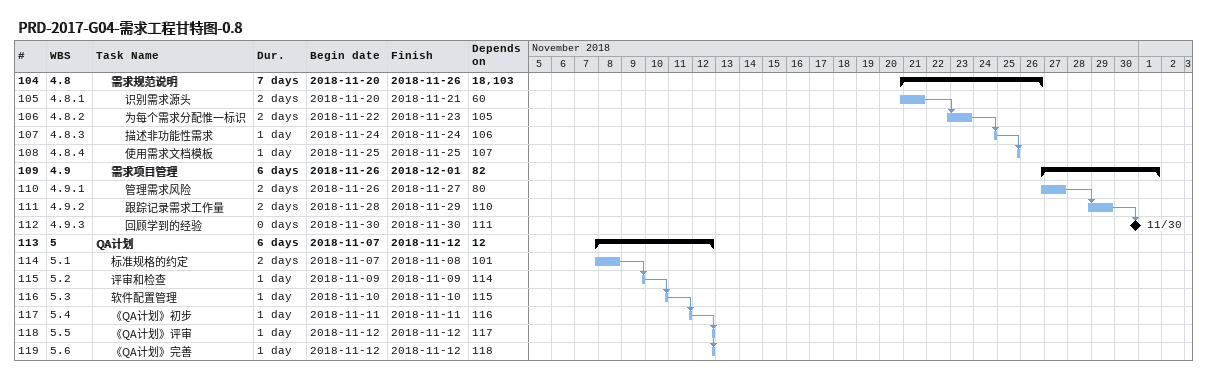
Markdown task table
PRD-2017-G04-需求工程甘特图-0.8

| ID | WBS | Task | Duration | Start | Finish | Predecessors |
|---|---|---|---|---|---|---|
| 104 | 4.8 | **需求规范说明** | 7d | 2018-11-20 | 2018-11-26 | 18, 103 |
| 105 | 4.8.1 | 识别需求源头 | 2d | 2018-11-20 | 2018-11-21 | 60 |
| 106 | 4.8.2 | 为每个需求分配惟一标识 | 2d | 2018-11-22 | 2018-11-23 | 105 |
| 107 | 4.8.3 | 描述非功能性需求 | 1d | 2018-11-24 | 2018-11-24 | 106 |
| 108 | 4.8.4 | 使用需求文档模板 | 1d | 2018-11-25 | 2018-11-25 | 107 |
| 109 | 4.9 | **需求项目管理** | 6d | 2018-11-26 | 2018-12-01 | 82 |
| 110 | 4.9.1 | 管理需求风险 | 2d | 2018-11-26 | 2018-11-27 | 80 |
| 111 | 4.9.2 | 跟踪记录需求工作量 | 2d | 2018-11-28 | 2018-11-29 | 110 |
| 112 | 4.9.3 | 回顾学到的经验 | 0d | 2018-11-30 | 2018-11-30 | 111 |
| 113 | 5 | **QA计划** | 6d | 2018-11-07 | 2018-11-12 | 12 |
| 114 | 5.1 | 标准规格的约定 | 2d | 2018-11-07 | 2018-11-08 | 101 |
| 115 | 5.2 | 评审和检查 | 1d | 2018-11-09 | 2018-11-09 | 114 |
| 116 | 5.3 | 软件配置管理 | 1d | 2018-11-10 | 2018-11-10 | 115 |
| 117 | 5.4 | 《QA计划》初步 | 1d | 2018-11-11 | 2018-11-11 | 116 |
| 118 | 5.5 | 《QA计划》评审 | 1d | 2018-11-12 | 2018-11-12 | 117 |
| 119 | 5.6 | 《QA计划》完善 | 1d | 2018-11-12 | 2018-11-12 | 118 |
